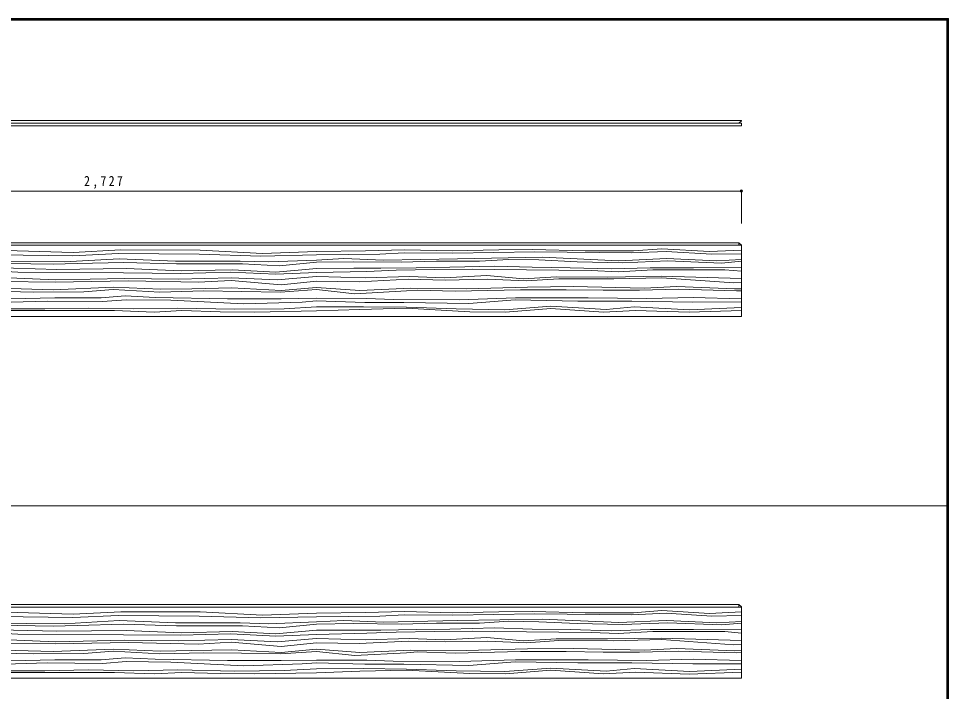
# Model space of a CAD drawing. Units: millimetres at full size, sheet at 1:10; details may follow other scales. Extents: x -1947 to 1953, y -1436 to 1392.
# Drawn here: x -36 to 1953, y -47 to 1392 of the extents above; entities that cross this region are included whole.
import ezdxf

# ---------------------------------------------------------------- set-up
doc = ezdxf.new("R2010")
doc.units = ezdxf.units.MM
doc.header["$LTSCALE"] = 10
doc.header["$PDMODE"] = 32
doc.header["$PDSIZE"] = 5
doc.layers.add('3-0', color=7, linetype='Continuous', lineweight=18)
doc.layers.add('F-1', color=6, linetype='Continuous', lineweight=18)
doc.styles.add('ＭＳ ゴシック', font='')
doc.styles.get('ＭＳ ゴシック').set_extended_font_data('MS Gothic')

msp = doc.modelspace()

# ---------------------------------------------------------------- linework, layer by layer
at = {"layer": '3-0'}
for p, q in [((-1217.14, 1173.8), (1510.36, 1173.8)), ((1510.36, 1162.3), (-1216.64, 1162.3)), ((1510.36, 906.8), (-1216.64, 906.8)), ((601.36, 893.74), (706.36, 895.17)), ((1442.4, 893.38), (1510.36, 896.54)), ((1505.36, 912.3), (1505.36, 906.8)), ((1510.36, 754.8), (1510.36, 907.3)), ((482.23, 883.61), (601.36, 886.04)), ((601.36, 886.04), (737.07, 887.46)), ((1446.95, 887.46), (1510.36, 888.77)), ((1458.14, 873.31), (1510.36, 876.27)), ((499.32, 871.2), (601.36, 875.08)), ((514.76, 849.33), (601.36, 857.27)), ((522.09, 862.82), (601.36, 870.49)), ((601.36, 870.49), (680.95, 871.56)), ((1407.82, 858.72), (1510.36, 859.52)), ((1468.1, 868.57), (1510.36, 872.7)), ((514.76, 844.91), (601.36, 848.3)), ((517.76, 832.82), (601.36, 839.67)), ((1339.64, 840.64), (1510.36, 835.53)), ((1340.52, 837.2), (1494.45, 826.21)), ((1475.38, 854.49), (1510.36, 851.4)), ((525.92, 810), (601.36, 816.56)), ((526.24, 822.46), (601.36, 830.23)), ((601.36, 830.23), (692.89, 828.92)), ((601.36, 816.56), (693.93, 810.01)), ((1052.64, 817.33), (1151.47, 818.55)), ((1151.47, 818.55), (1302.77, 814.89)), ((1302.77, 814.89), (1372.32, 818.55)), ((1372.32, 818.55), (1495.77, 813.32)), ((1494.45, 826.21), (1510.36, 827.47)), ((524.37, 806.59), (601.36, 812.04)), ((683.69, 803.05), (601.36, 812.04)), ((1374.96, 812.93), (1500.15, 809.08)), ((1495.77, 813.32), (1510.36, 813.96)), ((1500.15, 809.08), (1510.36, 809.47)), ((525.74, 792.48), (601.36, 793.36)), ((570.93, 785.3), (601.36, 787.84)), ((705.07, 784.69), (601.36, 787.84)), ((1406.72, 785.3), (1510.36, 785.71)), ((1407.23, 795.42), (1510.36, 792.28)), ((469.52, 764.04), (601.36, 766.22)), ((532.73, 771.02), (601.36, 774.78)), ((1398.67, 763.43), (1510.36, 767.42)), ((1399.85, 768.75), (1510.36, 773.77)), ((-1217.14, 754.8), (1510.36, 754.8)), ((1510.36, 132.8), (-1216.64, 132.8)), ((601.36, 119.74), (706.36, 121.17)), ((1442.4, 119.38), (1510.36, 122.54)), ((1505.36, 138.3), (1505.36, 132.8)), ((1510.36, -19.2), (1510.36, 133.3)), ((482.23, 109.61), (601.36, 112.04)), ((499.32, 97.2), (601.36, 101.08)), ((601.36, 112.04), (737.07, 113.46)), ((1446.95, 113.46), (1510.36, 114.77)), ((1458.14, 99.31), (1510.36, 102.27)), ((514.76, 75.33), (601.36, 83.27)), ((522.09, 88.82), (601.36, 96.49)), ((601.36, 96.49), (680.95, 97.56)), ((1407.82, 84.72), (1510.36, 85.52)), ((1468.1, 94.57), (1510.36, 98.7)), ((1475.38, 80.49), (1510.36, 77.4)), ((514.76, 70.91), (601.36, 74.3)), ((517.76, 58.82), (601.36, 65.67)), ((1339.64, 66.64), (1510.36, 61.53)), ((1340.52, 63.2), (1494.45, 52.21)), ((525.92, 36), (601.36, 42.56)), ((526.24, 48.46), (601.36, 56.23)), ((601.36, 56.23), (692.89, 54.92)), ((601.36, 42.56), (693.93, 36.01)), ((1052.64, 43.33), (1151.47, 44.55)), ((1151.47, 44.55), (1302.77, 40.89)), ((1302.77, 40.89), (1372.32, 44.55)), ((1372.32, 44.55), (1495.77, 39.32)), ((1494.45, 52.21), (1510.36, 53.47)), ((1495.77, 39.32), (1510.36, 39.96)), ((524.37, 32.59), (601.36, 38.04)), ((683.69, 29.05), (601.36, 38.04)), ((1374.96, 38.93), (1500.15, 35.08)), ((1407.23, 21.42), (1510.36, 18.28)), ((1500.15, 35.08), (1510.36, 35.47)), ((525.74, 18.48), (601.36, 19.36)), ((532.73, -2.98), (601.36, 0.78)), ((570.93, 11.3), (601.36, 13.84)), ((705.07, 10.69), (601.36, 13.84)), ((1406.72, 11.3), (1510.36, 11.71)), ((-1217.14, -19.2), (1510.36, -19.2)), ((469.52, -9.96), (601.36, -7.78)), ((1398.67, -10.57), (1510.36, -6.58)), ((1399.85, -5.25), (1510.36, -0.23))]:
    msp.add_line(p, q, dxfattribs=at)
at = {"layer": '3-0', "color": 3}
msp.add_line((-1216.64, 1022.56), (1510.36, 1022.56), dxfattribs=at)
at = {"layer": '3-0', "color": 4}
msp.add_line((1510.36, 1022.56), (1510.36, 953.52), dxfattribs=at)
at = {"layer": '3-0'}
for points in [[(1510.36, 1173.8), (1510.36, 1172.8), (1505.36, 1167.8)], [(-1222.14, 1167.8), (1510.36, 1167.8), (1510.36, 1162.3)], [(-1222.14, 912.3), (1505.36, 912.3), (1510.36, 907.3)], [(-1132.29, 898.81), (-1042.83, 895.17), (-959.62, 897.25), (-857.68, 894.65), (-757.83, 896.73), (-685.02, 897.77), (-572.68, 894.65), (-469.7, 894.65), (-408.59, 899.32), (-306.8, 893.38), (-208.67, 897.95), (-38.88, 895.21), (80.71, 891.56), (182.95, 897.03), (352.79, 896.53), (485.78, 889.53), (601.36, 893.74)], [(706.36, 895.17), (789.58, 897.25), (891.51, 894.65), (991.37, 896.73), (1064.18, 897.77), (1176.52, 894.65), (1279.49, 894.65), (1340.61, 899.32), (1442.4, 893.38)], [(-1142.33, 870.53), (-1068.25, 871.56), (-966.38, 870.53), (-891.27, 872.59), (-798.66, 872.59), (-735.9, 876.71), (-672.11, 875.68), (-589.79, 871.56), (-492.04, 869.5), (-395.79, 873.24), (-281.1, 868.57), (-154.55, 869.29), (38.16, 866.41), (89.93, 867.85), (188.44, 870.01), (302.05, 867.13), (442.99, 867.13), (522.09, 862.82)], [(-1131.59, 891.65), (-1012.13, 887.46), (-959.74, 890.61), (-855.93, 889.8), (-680.73, 892.66), (-472.78, 890.58), (-399.99, 893.7), (-302.25, 887.46), (-201.39, 889.54), (-79.74, 886.42), (80.16, 884.3), (177.74, 889.15), (350.74, 887.76), (482.23, 883.61)], [(-1128.92, 876.7), (-1004.4, 874.83), (-846.26, 877.95), (-665.08, 881.06), (-500.72, 873.59), (-399.26, 878.39), (-291.06, 873.31), (-177.78, 872.89), (61.44, 871.2), (179.79, 877.96), (299.83, 872.89), (438.46, 872.89), (499.32, 871.2)], [(744.8, 874.83), (659.82, 878.26), (601.36, 875.08)], [(680.95, 871.56), (782.82, 870.53), (857.93, 872.59), (950.53, 872.59), (1013.3, 876.71), (1077.09, 875.68), (1159.41, 871.56), (1257.16, 869.5), (1353.41, 873.24), (1468.1, 868.57)], [(737.07, 887.46), (789.46, 890.61), (893.26, 889.8), (1068.47, 892.66), (1276.42, 890.58), (1349.21, 893.7), (1446.95, 887.46)], [(744.8, 874.83), (902.94, 877.95), (1084.11, 881.06), (1248.48, 873.59), (1349.94, 878.39), (1458.14, 873.31)], [(-1122.04, 853.84), (-1009.82, 857.5), (-934.2, 858.72), (-862.23, 859.94), (-767.09, 862.38), (-686.58, 859.94), (-604.86, 858.72), (-517.03, 856.28), (-434.09, 858.72), (-341.38, 858.72), (-245.75, 859.46), (-153.3, 859.46), (-46.92, 857.56), (46.17, 855.03), (194.34, 856.93), (312.12, 851.86), (421.04, 854.4), (514.76, 849.33)], [(-1108.79, 850.34), (-977.03, 853.36), (-895.48, 854.87), (-813.93, 855.63), (-767.87, 854.87), (-560.01, 852.71), (-502.05, 850.21), (-427.9, 854.58), (-363.35, 854.49), (-273.82, 854.49), (-141.78, 854.84), (-37.26, 849.27), (188.5, 847.87), (311.13, 846.48), (418.07, 849.36), (514.76, 844.91)], [(601.36, 857.27), (681.46, 857.55), (739.37, 857.5)], [(739.37, 857.5), (815, 858.72), (886.97, 859.94), (982.11, 862.38), (1062.62, 859.94), (1144.34, 858.72), (1232.17, 856.28), (1315.11, 858.72), (1407.82, 858.72)], [(772.17, 853.36), (853.72, 854.87), (935.27, 855.63), (981.33, 854.87), (1189.19, 852.71), (1247.14, 850.21), (1321.3, 854.58), (1385.84, 854.49), (1475.38, 854.49)], [(-1126.83, 827.18), (-1056.31, 828.92), (-950.96, 834.15), (-872.6, 832.4), (-782.05, 834.15), (-699.34, 830.66), (-629.54, 835.29), (-511.46, 834.81), (-408.68, 837.2), (-254.75, 826.21), (-157.23, 829.07), (-72.14, 829.07), (42.59, 828.12), (199.21, 830.93), (348.39, 827.67), (418.75, 831.58), (526.24, 822.46)], [(-1078.55, 832.94), (-948.34, 839.95), (-874.22, 836.95), (-783.07, 841.96), (-704.94, 834.95), (-634.82, 838.95), (-524.89, 838.68), (-409.56, 840.64), (-226.6, 835.17), (-106.18, 839.08), (43.94, 832.82), (190.93, 835.95), (306.65, 834.38), (419.24, 837.51), (517.76, 832.82)], [(601.36, 848.3), (709.22, 850.96), (772.17, 853.36)], [(800.86, 839.95), (705.46, 836.85), (601.36, 839.67)], [(692.89, 828.92), (798.24, 834.15), (876.6, 832.4), (967.15, 834.15), (1049.86, 830.66), (1119.66, 835.29), (1237.74, 834.81), (1340.52, 837.2)], [(800.86, 839.95), (874.98, 836.95), (966.13, 841.96), (1044.26, 834.95), (1114.38, 838.95), (1224.31, 838.68), (1339.64, 840.64)], [(-253.43, 813.32), (-121.98, 816.36), (38.4, 811.79), (167.32, 816.87), (267.81, 812.81), (334.8, 813.82), (420.38, 815.62), (525.92, 810)], [(693.93, 810.01), (802.52, 814.89), (921.48, 813.67), (1052.64, 817.33)], [(-1152.54, 806.76), (-1065.51, 803.05), (-955.03, 809.23), (-931.58, 811.08), (-850.72, 808.61), (-711.23, 811.69), (-613.71, 811.69), (-534.71, 810.46), (-456.94, 810.46), (-374.23, 812.93), (-249.04, 809.08), (-118.13, 809.08), (-3.43, 806.59), (103.79, 807.42), (166.96, 812.4), (266.7, 806.59), (360.63, 809.08), (441.25, 808.25), (524.37, 806.59)], [(-1122.61, 789), (-983.95, 790.92), (-841.43, 790.28), (-722.02, 794.13), (-566.66, 794.13), (-440.83, 792.85), (-341.96, 795.42), (-158, 789.83), (-53, 792.11), (41.73, 794.39), (141.02, 794.39), (192.35, 798.33), (256.69, 795.14), (410.89, 792.48), (525.74, 792.48)], [(683.69, 803.05), (794.17, 809.23), (817.62, 811.08), (898.48, 808.61), (1037.97, 811.69), (1135.49, 811.69), (1214.49, 810.46), (1292.26, 810.46), (1374.96, 812.93)], [(-1131.68, 782.06), (-1044.13, 784.69), (-960.53, 784.69), (-821.64, 782.06), (-722.91, 789.96), (-588.63, 787.33), (-472.78, 787.33), (-342.48, 785.3), (-211.77, 785.82), (-155.39, 782.23), (25.55, 787.35), (143.45, 786.33), (194.7, 790.43), (290.04, 789.4), (445.87, 781.2), (570.93, 785.3)], [(-1096.74, 770.65), (-1012.8, 772.54), (-954.94, 774.44), (-849.19, 770.65), (-744.86, 768.75), (-646.22, 776.34), (-527.66, 769.7), (-467.9, 775.39), (-349.35, 768.75), (-224.15, 774.44), (-98.95, 770.65), (20.56, 770.65), (113.51, 772.54), (210.25, 770.65), (305.1, 772.54), (427.04, 769.87), (532.73, 771.02)], [(601.36, 793.36), (708.93, 793.12), (765.25, 790.92)], [(705.07, 784.69), (788.66, 784.69), (927.55, 782.06), (1026.29, 789.96), (1160.57, 787.33), (1276.42, 787.33), (1406.72, 785.3)], [(765.25, 790.92), (907.77, 790.28), (1027.18, 794.13), (1182.54, 794.13), (1308.37, 792.85), (1407.23, 795.42)], [(794.26, 774.44), (900.01, 770.65), (1004.34, 768.75), (1102.98, 776.34), (1221.54, 769.7), (1281.29, 775.39), (1399.85, 768.75)], [(-1156.46, 768.68), (-1075.24, 766.72), (-955.37, 772.1), (-819.36, 764.76), (-743.04, 763.78), (-646.16, 771.61), (-533.63, 763.78), (-464.96, 767.62), (-350.52, 763.43), (-216.31, 768.22), (-113.26, 767.02), (62.9, 767.02), (169.55, 767.02), (254.42, 764.04), (313.76, 767.14), (395.35, 764.66), (469.52, 764.04)], [(601.36, 774.78), (702.16, 775.29), (794.26, 774.44)], [(601.36, 766.22), (694.47, 769.67), (793.82, 772.1)], [(793.82, 772.1), (929.84, 764.76), (1006.16, 763.78), (1103.04, 771.61), (1215.57, 763.78), (1284.23, 767.62), (1398.67, 763.43)], [(-1222.14, 138.3), (1505.36, 138.3), (1510.36, 133.3)], [(-1132.29, 124.81), (-1042.83, 121.17), (-959.62, 123.25), (-857.68, 120.65), (-757.83, 122.73), (-685.02, 123.77), (-572.68, 120.65), (-469.7, 120.65), (-408.59, 125.32), (-306.8, 119.38), (-208.67, 123.95), (-38.88, 121.21), (80.71, 117.56), (182.95, 123.03), (352.79, 122.53), (485.78, 115.53), (601.36, 119.74)], [(-1131.59, 117.65), (-1012.13, 113.46), (-959.74, 116.61), (-855.93, 115.8), (-680.73, 118.66), (-472.78, 116.58), (-399.99, 119.7), (-302.25, 113.46), (-201.39, 115.54), (-79.74, 112.42), (80.16, 110.3), (177.74, 115.15), (350.74, 113.76), (482.23, 109.61)], [(706.36, 121.17), (789.58, 123.25), (891.51, 120.65), (991.37, 122.73), (1064.18, 123.77), (1176.52, 120.65), (1279.49, 120.65), (1340.61, 125.32), (1442.4, 119.38)], [(737.07, 113.46), (789.46, 116.61), (893.26, 115.8), (1068.47, 118.66), (1276.42, 116.58), (1349.21, 119.7), (1446.95, 113.46)], [(-1142.33, 96.53), (-1068.25, 97.56), (-966.38, 96.53), (-891.27, 98.59), (-798.66, 98.59), (-735.9, 102.71), (-672.11, 101.68), (-589.79, 97.56), (-492.04, 95.5), (-395.79, 99.24), (-281.1, 94.57), (-154.55, 95.29), (38.16, 92.41), (89.93, 93.85), (188.44, 96.01), (302.05, 93.13), (442.99, 93.13), (522.09, 88.82)], [(-1128.92, 102.7), (-1004.4, 100.83), (-846.26, 103.95), (-665.08, 107.06), (-500.72, 99.59), (-399.26, 104.39), (-291.06, 99.31), (-177.78, 98.89), (61.44, 97.2), (179.79, 103.96), (299.83, 98.89), (438.46, 98.89), (499.32, 97.2)], [(744.8, 100.83), (659.82, 104.26), (601.36, 101.08)], [(680.95, 97.56), (782.82, 96.53), (857.93, 98.59), (950.53, 98.59), (1013.3, 102.71), (1077.09, 101.68), (1159.41, 97.56), (1257.16, 95.5), (1353.41, 99.24), (1468.1, 94.57)], [(744.8, 100.83), (902.94, 103.95), (1084.11, 107.06), (1248.48, 99.59), (1349.94, 104.39), (1458.14, 99.31)], [(-1122.04, 79.84), (-1009.82, 83.5), (-934.2, 84.72), (-862.23, 85.94), (-767.09, 88.38), (-686.58, 85.94), (-604.86, 84.72), (-517.03, 82.28), (-434.09, 84.72), (-341.38, 84.72), (-245.75, 85.46), (-153.3, 85.46), (-46.92, 83.56), (46.17, 81.03), (194.34, 82.93), (312.12, 77.86), (421.04, 80.4), (514.76, 75.33)], [(-1108.79, 76.34), (-977.03, 79.36), (-895.48, 80.87), (-813.93, 81.63), (-767.87, 80.87), (-560.01, 78.71), (-502.05, 76.21), (-427.9, 80.58), (-363.35, 80.49), (-273.82, 80.49), (-141.78, 80.84), (-37.26, 75.27), (188.5, 73.87), (311.13, 72.48), (418.07, 75.36), (514.76, 70.91)], [(601.36, 83.27), (681.46, 83.55), (739.37, 83.5)], [(739.37, 83.5), (815, 84.72), (886.97, 85.94), (982.11, 88.38), (1062.62, 85.94), (1144.34, 84.72), (1232.17, 82.28), (1315.11, 84.72), (1407.82, 84.72)], [(772.17, 79.36), (853.72, 80.87), (935.27, 81.63), (981.33, 80.87), (1189.19, 78.71), (1247.14, 76.21), (1321.3, 80.58), (1385.84, 80.49), (1475.38, 80.49)], [(-1126.83, 53.18), (-1056.31, 54.92), (-950.96, 60.15), (-872.6, 58.4), (-782.05, 60.15), (-699.34, 56.66), (-629.54, 61.29), (-511.46, 60.81), (-408.68, 63.2), (-254.75, 52.21), (-157.23, 55.07), (-72.14, 55.07), (42.59, 54.12), (199.21, 56.93), (348.39, 53.67), (418.75, 57.58), (526.24, 48.46)], [(-1078.55, 58.94), (-948.34, 65.95), (-874.22, 62.95), (-783.07, 67.96), (-704.94, 60.95), (-634.82, 64.95), (-524.89, 64.68), (-409.56, 66.64), (-226.6, 61.17), (-106.18, 65.08), (43.94, 58.82), (190.93, 61.95), (306.65, 60.38), (419.24, 63.51), (517.76, 58.82)], [(601.36, 74.3), (709.22, 76.96), (772.17, 79.36)], [(800.86, 65.95), (705.46, 62.85), (601.36, 65.67)], [(692.89, 54.92), (798.24, 60.15), (876.6, 58.4), (967.15, 60.15), (1049.86, 56.66), (1119.66, 61.29), (1237.74, 60.81), (1340.52, 63.2)], [(800.86, 65.95), (874.98, 62.95), (966.13, 67.96), (1044.26, 60.95), (1114.38, 64.95), (1224.31, 64.68), (1339.64, 66.64)], [(-253.43, 39.32), (-121.98, 42.36), (38.4, 37.79), (167.32, 42.87), (267.81, 38.81), (334.8, 39.82), (420.38, 41.62), (525.92, 36)], [(693.93, 36.01), (802.52, 40.89), (921.48, 39.67), (1052.64, 43.33)], [(-1152.54, 32.76), (-1065.51, 29.05), (-955.03, 35.23), (-931.58, 37.08), (-850.72, 34.61), (-711.23, 37.69), (-613.71, 37.69), (-534.71, 36.46), (-456.94, 36.46), (-374.23, 38.93), (-249.04, 35.08), (-118.13, 35.08), (-3.43, 32.59), (103.79, 33.42), (166.96, 38.4), (266.7, 32.59), (360.63, 35.08), (441.25, 34.25), (524.37, 32.59)], [(-1122.61, 15), (-983.95, 16.92), (-841.43, 16.28), (-722.02, 20.13), (-566.66, 20.13), (-440.83, 18.85), (-341.96, 21.42), (-158, 15.83), (-53, 18.11), (41.73, 20.39), (141.02, 20.39), (192.35, 24.33), (256.69, 21.14), (410.89, 18.48), (525.74, 18.48)], [(683.69, 29.05), (794.17, 35.23), (817.62, 37.08), (898.48, 34.61), (1037.97, 37.69), (1135.49, 37.69), (1214.49, 36.46), (1292.26, 36.46), (1374.96, 38.93)], [(765.25, 16.92), (907.77, 16.28), (1027.18, 20.13), (1182.54, 20.13), (1308.37, 18.85), (1407.23, 21.42)], [(-1131.68, 8.06), (-1044.13, 10.69), (-960.53, 10.69), (-821.64, 8.06), (-722.91, 15.96), (-588.63, 13.33), (-472.78, 13.33), (-342.48, 11.3), (-211.77, 11.82), (-155.39, 8.23), (25.55, 13.35), (143.45, 12.33), (194.7, 16.43), (290.04, 15.4), (445.87, 7.2), (570.93, 11.3)], [(-1096.74, -3.35), (-1012.8, -1.46), (-954.94, 0.44), (-849.19, -3.35), (-744.86, -5.25), (-646.22, 2.34), (-527.66, -4.3), (-467.9, 1.39), (-349.35, -5.25), (-224.15, 0.44), (-98.95, -3.35), (20.56, -3.35), (113.51, -1.46), (210.25, -3.35), (305.1, -1.46), (427.04, -4.13), (532.73, -2.98)], [(601.36, 19.36), (708.93, 19.12), (765.25, 16.92)], [(601.36, 0.78), (702.16, 1.29), (794.26, 0.44)], [(705.07, 10.69), (788.66, 10.69), (927.55, 8.06), (1026.29, 15.96), (1160.57, 13.33), (1276.42, 13.33), (1406.72, 11.3)], [(794.26, 0.44), (900.01, -3.35), (1004.34, -5.25), (1102.98, 2.34), (1221.54, -4.3), (1281.29, 1.39), (1399.85, -5.25)], [(-1156.46, -5.32), (-1075.24, -7.28), (-955.37, -1.9), (-819.36, -9.24), (-743.04, -10.22), (-646.16, -2.39), (-533.63, -10.22), (-464.96, -6.38), (-350.52, -10.57), (-216.31, -5.78), (-113.26, -6.98), (62.9, -6.98), (169.55, -6.98), (254.42, -9.96), (313.76, -6.86), (395.35, -9.34), (469.52, -9.96)], [(601.36, -7.78), (694.47, -4.33), (793.82, -1.9)], [(793.82, -1.9), (929.84, -9.24), (1006.16, -10.22), (1103.04, -2.39), (1215.57, -10.22), (1284.23, -6.38), (1398.67, -10.57)]]:
    msp.add_lwpolyline(points, dxfattribs=at)
at = {"layer": '3-0', "color": 3}
msp.add_point((1510.36, 1022.56), dxfattribs=at)
at = {"layer": 'F-1'}
for p, q in [((-1946.69, 1391.67), (1953.31, 1391.67)), ((-1946.69, 1390), (1953.31, 1390)), ((-1946.69, 1388.33), (1953.31, 1388.33)), ((1949.97, 1391.67), (1949.97, -1401.67)), ((1951.64, 1391.67), (1951.64, -1401.67)), ((1953.31, 1391.67), (1953.31, -1401.67)), ((-1946.69, 349.3), (1953.31, 349.3))]:
    msp.add_line(p, q, dxfattribs=at)

# ---------------------------------------------------------------- texts
at = {"layer": '3-0', "insert": (104.36, 1027.56), "char_height": 21.99, "attachment_point": 7, "style": 'ＭＳ ゴシック'}
msp.add_mtext('\\T1.38;\\W0.85;2,727', dxfattribs=at)

doc.saveas('drawing.dxf')
